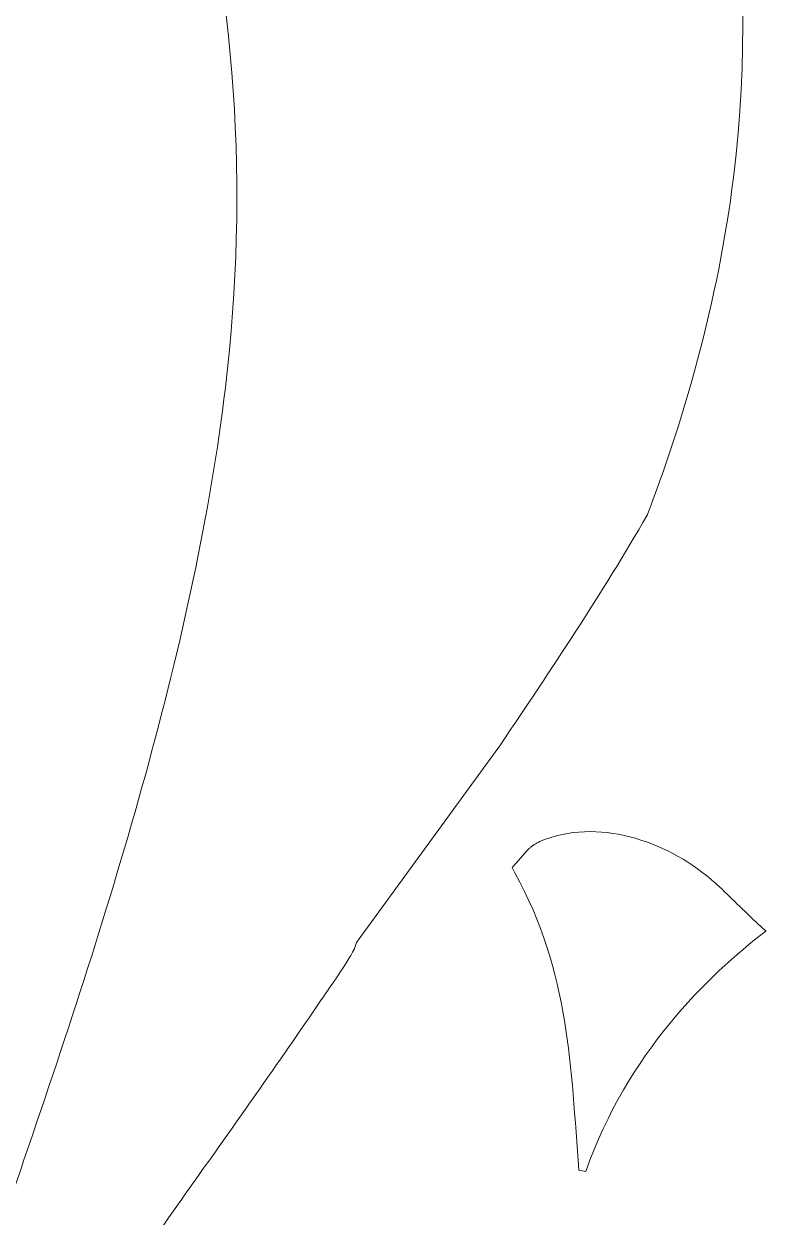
# Model space of a CAD drawing. Header units: millimetres. Extents: x 599 to 6075, y -2288 to 200.
# Drawn here: x 3256.3 to 3312.3, y -1630.1 to -1542.2 of the extents above; entities that cross this region are included whole.
import ezdxf

# ---------------------------------------------------------------- set-up
doc = ezdxf.new("R2010")
doc.units = ezdxf.units.MM
doc.header["$MEASUREMENT"] = 0
doc.layers.add('layer 1', color=7, linetype='Continuous')

msp = doc.modelspace()

# ---------------------------------------------------------------- linework, layer by layer
at = {"layer": 'layer 1', "color": 20, "lineweight": 9}
for points, knots in [([(3185.1367, -1434.6539), (3214.9658, -1433.9868), (3239.5216, -1440.3708), (3264.1268, -1459.4379), (3264.1268, -1459.4379), (3266.6418, -1461.3868), (3269.0934, -1463.4179), (3271.4729, -1465.5303), (3271.4729, -1465.5303), (3296.423, -1487.68), (3312.3021, -1517.682), (3308.7589, -1551.7674), (3308.7589, -1551.7674), (3307.8149, -1560.8484), (3305.461, -1569.7803), (3302.2376, -1578.3087), (3302.2376, -1578.3087), (3302.2376, -1578.3087), (3302.2288, -1578.3321), (3302.2288, -1578.3321), (3302.2288, -1578.3321), (3302.2288, -1578.3321), (3302.2162, -1578.3537), (3302.2162, -1578.3537), (3302.2162, -1578.3537), (3298.8461, -1584.1366), (3295.1532, -1589.7231), (3291.3895, -1595.2671), (3291.3895, -1595.2671), (3291.3895, -1595.2671), (3280.7901, -1609.8329), (3280.7901, -1609.8329), (3280.7901, -1609.8329), (3280.7901, -1609.8329), (3280.6427, -1610.2728), (3280.6427, -1610.2728), (3280.6427, -1610.2728), (3280.6427, -1610.2728), (3280.6312, -1610.2945), (3280.6312, -1610.2945), (3280.6312, -1610.2945), (3279.9396, -1611.6001), (3279.015, -1612.8321), (3278.1866, -1614.0568), (3278.1866, -1614.0568), (3276.5967, -1616.4071), (3274.9733, -1618.7344), (3273.3437, -1621.0573), (3273.3437, -1621.0573), (3270.7245, -1624.7906), (3268.0667, -1628.4966), (3265.4382, -1632.2233), (3265.4382, -1632.2233), (3261.39, -1637.9627), (3257.222, -1643.617), (3252.9881, -1649.2205), (3252.9881, -1649.2205), (3249.6125, -1653.6878), (3246.1986, -1658.1271), (3242.6878, -1662.4893), (3242.6878, -1662.4893), (3242.6878, -1662.4893), (3241.4279, -1664.0548), (3241.4279, -1664.0548), (3241.4279, -1664.0548), (3241.4279, -1664.0548), (3242.1756, -1662.1896), (3242.1756, -1662.1896), (3242.1756, -1662.1896), (3245.2753, -1654.4578), (3248.5801, -1646.8105), (3251.5262, -1639.017), (3251.5262, -1639.017), (3253.2205, -1634.5349), (3254.8459, -1630.0279), (3256.3991, -1625.495), (3256.3991, -1625.495), (3262.4958, -1607.7032), (3268.9202, -1587.49), (3271.1241, -1568.9375), (3271.1241, -1568.9375), (3272.8852, -1554.114), (3271.8846, -1539.9934), (3268.1588, -1525.536), (3268.1588, -1525.536), (3263.8558, -1508.8386), (3256.8987, -1492.8318), (3246.5571, -1478.9664), (3246.5571, -1478.9664), (3242.3289, -1473.2974), (3237.6601, -1468.1194), (3232.2474, -1463.5552), (3232.2474, -1463.5552), (3224.9515, -1457.4031), (3216.7752, -1452.7653), (3208.161, -1448.7287), (3208.161, -1448.7287), (3205.9762, -1447.7049), (3203.7259, -1446.7579), (3201.4996, -1445.8284), (3201.4996, -1445.8284), (3198.2154, -1444.4574), (3194.9075, -1443.1343), (3191.5793, -1441.8739), (3191.5793, -1441.8739), (3188.608, -1440.7486), (3185.5951, -1439.6523), (3182.5591, -1438.6907), (3182.5591, -1438.6907), (3184.3369, -1437.8594), (3185.4033, -1436.7987), (3185.4033, -1435.643), (3185.4033, -1435.643), (3185.4033, -1435.304), (3185.3112, -1434.9732), (3185.1367, -1434.6539)], [0, 0, 0, 0, 0.0333333, 0.0333333, 0.0333333, 0.0333333, 0.0666667, 0.0666667, 0.0666667, 0.0666667, 0.1, 0.1, 0.1, 0.1, 0.1333333, 0.1333333, 0.1333333, 0.1333333, 0.1666667, 0.1666667, 0.1666667, 0.1666667, 0.2, 0.2, 0.2, 0.2, 0.2333333, 0.2333333, 0.2333333, 0.2333333, 0.2666667, 0.2666667, 0.2666667, 0.2666667, 0.3, 0.3, 0.3, 0.3, 0.3333333, 0.3333333, 0.3333333, 0.3333333, 0.3666667, 0.3666667, 0.3666667, 0.3666667, 0.4, 0.4, 0.4, 0.4, 0.4333333, 0.4333333, 0.4333333, 0.4333333, 0.4666667, 0.4666667, 0.4666667, 0.4666667, 0.5, 0.5, 0.5, 0.5, 0.5333333, 0.5333333, 0.5333333, 0.5333333, 0.5666667, 0.5666667, 0.5666667, 0.5666667, 0.6, 0.6, 0.6, 0.6, 0.6333333, 0.6333333, 0.6333333, 0.6333333, 0.6666667, 0.6666667, 0.6666667, 0.6666667, 0.7, 0.7, 0.7, 0.7, 0.7333333, 0.7333333, 0.7333333, 0.7333333, 0.7666667, 0.7666667, 0.7666667, 0.7666667, 0.8, 0.8, 0.8, 0.8, 0.8333333, 0.8333333, 0.8333333, 0.8333333, 0.8666667, 0.8666667, 0.8666667, 0.8666667, 0.9, 0.9, 0.9, 0.9, 0.9333333, 0.9333333, 0.9333333, 0.9333333, 1, 1, 1, 1]), ([(3297.1652, -1626.6019), (3297.3369, -1626.631), (3297.5092, -1626.6619), (3297.6818, -1626.6945), (3297.6818, -1626.6945), (3300.7791, -1617.9309), (3306.6541, -1612.3198), (3310.952, -1608.9881), (3310.952, -1608.9881), (3310.952, -1608.9881), (3310.9462, -1608.983), (3310.9462, -1608.983), (3310.9462, -1608.983), (3310.7661, -1608.8252), (3310.5902, -1608.6671), (3310.4182, -1608.5092), (3310.4182, -1608.5092), (3310.4182, -1608.5092), (3310.4159, -1608.5072), (3310.4159, -1608.5072), (3310.4159, -1608.5072), (3309.3145, -1607.4961), (3308.363, -1606.4898), (3307.3456, -1605.563), (3307.3456, -1605.563), (3307.3456, -1605.563), (3307.332, -1605.5507), (3307.332, -1605.5507), (3307.332, -1605.5507), (3307.332, -1605.5507), (3307.2083, -1605.4389), (3307.2083, -1605.4389), (3307.2083, -1605.4389), (3307.2083, -1605.4389), (3307.1964, -1605.4282), (3307.1964, -1605.4282), (3307.1964, -1605.4282), (3303.9681, -1602.5319), (3298.9754, -1600.6793), (3294.7153, -1602.2231), (3294.7153, -1602.2231), (3294.7153, -1602.2231), (3294.7152, -1602.2231), (3294.7152, -1602.2231), (3294.7152, -1602.2231), (3294.6717, -1602.2389), (3294.6288, -1602.2551), (3294.5864, -1602.2718), (3294.5864, -1602.2718), (3294.5864, -1602.2718), (3294.5864, -1602.2719), (3294.5864, -1602.2719), (3294.5864, -1602.2719), (3294.544, -1602.2886), (3294.5022, -1602.3058), (3294.4609, -1602.3234), (3294.4609, -1602.3234), (3294.4196, -1602.3411), (3294.3789, -1602.3591), (3294.3389, -1602.3777), (3294.3389, -1602.3777), (3294.3389, -1602.3777), (3294.3389, -1602.3778), (3294.3389, -1602.3778), (3294.3389, -1602.3778), (3294.2988, -1602.3964), (3294.2594, -1602.4154), (3294.2206, -1602.435), (3294.2206, -1602.435), (3294.2206, -1602.435), (3294.2205, -1602.435), (3294.2205, -1602.435), (3294.2205, -1602.435), (3294.1817, -1602.4545), (3294.1436, -1602.4746), (3294.1061, -1602.4951), (3294.1061, -1602.4951), (3294.1061, -1602.4951), (3294.106, -1602.4951), (3294.106, -1602.4951), (3294.106, -1602.4951), (3294.0685, -1602.5156), (3294.0317, -1602.5367), (3293.9955, -1602.5581), (3293.9955, -1602.5581), (3293.9593, -1602.5796), (3293.9238, -1602.6016), (3293.8891, -1602.6241), (3293.8891, -1602.6241), (3293.8891, -1602.6241), (3293.889, -1602.6241), (3293.889, -1602.6241), (3293.889, -1602.6241), (3293.8542, -1602.6466), (3293.8201, -1602.6696), (3293.7869, -1602.6931), (3293.7869, -1602.6931), (3293.7869, -1602.6931), (3293.7868, -1602.6931), (3293.7868, -1602.6931), (3293.7868, -1602.6931), (3293.7535, -1602.7166), (3293.7209, -1602.7407), (3293.6891, -1602.7652), (3293.6891, -1602.7652), (3293.6572, -1602.7898), (3293.6261, -1602.8148), (3293.5959, -1602.8404), (3293.5959, -1602.8404), (3293.5959, -1602.8404), (3293.5958, -1602.8404), (3293.5958, -1602.8404), (3293.5958, -1602.8404), (3293.5655, -1602.866), (3293.536, -1602.8921), (3293.5074, -1602.9188), (3293.5074, -1602.9188), (3293.5074, -1602.9188), (3293.5073, -1602.9188), (3293.5073, -1602.9188), (3293.5073, -1602.9188), (3293.4786, -1602.9454), (3293.4507, -1602.9726), (3293.4237, -1603.0003), (3293.4237, -1603.0003), (3293.3967, -1603.0281), (3293.3705, -1603.0562), (3293.3451, -1603.0851), (3293.3451, -1603.0851), (3293.3451, -1603.0851), (3292.5513, -1603.9864), (3292.5513, -1603.9864), (3292.5513, -1603.9864), (3292.5513, -1603.9864), (3292.2569, -1604.3208), (3292.2569, -1604.3208), (3292.2569, -1604.3208), (3292.3267, -1604.4417), (3292.3961, -1604.5649), (3292.4649, -1604.6909), (3292.4649, -1604.6909), (3296.4849, -1612.0562), (3296.5881, -1619.0868), (3297.1652, -1626.6019)], [0, 0, 0, 0, 0.027027, 0.027027, 0.027027, 0.027027, 0.0540541, 0.0540541, 0.0540541, 0.0540541, 0.0810811, 0.0810811, 0.0810811, 0.0810811, 0.1081081, 0.1081081, 0.1081081, 0.1081081, 0.1351351, 0.1351351, 0.1351351, 0.1351351, 0.1621622, 0.1621622, 0.1621622, 0.1621622, 0.1891892, 0.1891892, 0.1891892, 0.1891892, 0.2162162, 0.2162162, 0.2162162, 0.2162162, 0.2432432, 0.2432432, 0.2432432, 0.2432432, 0.2702703, 0.2702703, 0.2702703, 0.2702703, 0.2972973, 0.2972973, 0.2972973, 0.2972973, 0.3243243, 0.3243243, 0.3243243, 0.3243243, 0.3513514, 0.3513514, 0.3513514, 0.3513514, 0.3783784, 0.3783784, 0.3783784, 0.3783784, 0.4054054, 0.4054054, 0.4054054, 0.4054054, 0.4324324, 0.4324324, 0.4324324, 0.4324324, 0.4594595, 0.4594595, 0.4594595, 0.4594595, 0.4864865, 0.4864865, 0.4864865, 0.4864865, 0.5135135, 0.5135135, 0.5135135, 0.5135135, 0.5405405, 0.5405405, 0.5405405, 0.5405405, 0.5675676, 0.5675676, 0.5675676, 0.5675676, 0.5945946, 0.5945946, 0.5945946, 0.5945946, 0.6216216, 0.6216216, 0.6216216, 0.6216216, 0.6486486, 0.6486486, 0.6486486, 0.6486486, 0.6756757, 0.6756757, 0.6756757, 0.6756757, 0.7027027, 0.7027027, 0.7027027, 0.7027027, 0.7297297, 0.7297297, 0.7297297, 0.7297297, 0.7567568, 0.7567568, 0.7567568, 0.7567568, 0.7837838, 0.7837838, 0.7837838, 0.7837838, 0.8108108, 0.8108108, 0.8108108, 0.8108108, 0.8378378, 0.8378378, 0.8378378, 0.8378378, 0.8648649, 0.8648649, 0.8648649, 0.8648649, 0.8918919, 0.8918919, 0.8918919, 0.8918919, 0.9189189, 0.9189189, 0.9189189, 0.9189189, 0.9459459, 0.9459459, 0.9459459, 0.9459459, 1, 1, 1, 1])]:
    msp.add_open_spline(points, degree=3, knots=knots, dxfattribs=at)

doc.saveas('drawing.dxf')
